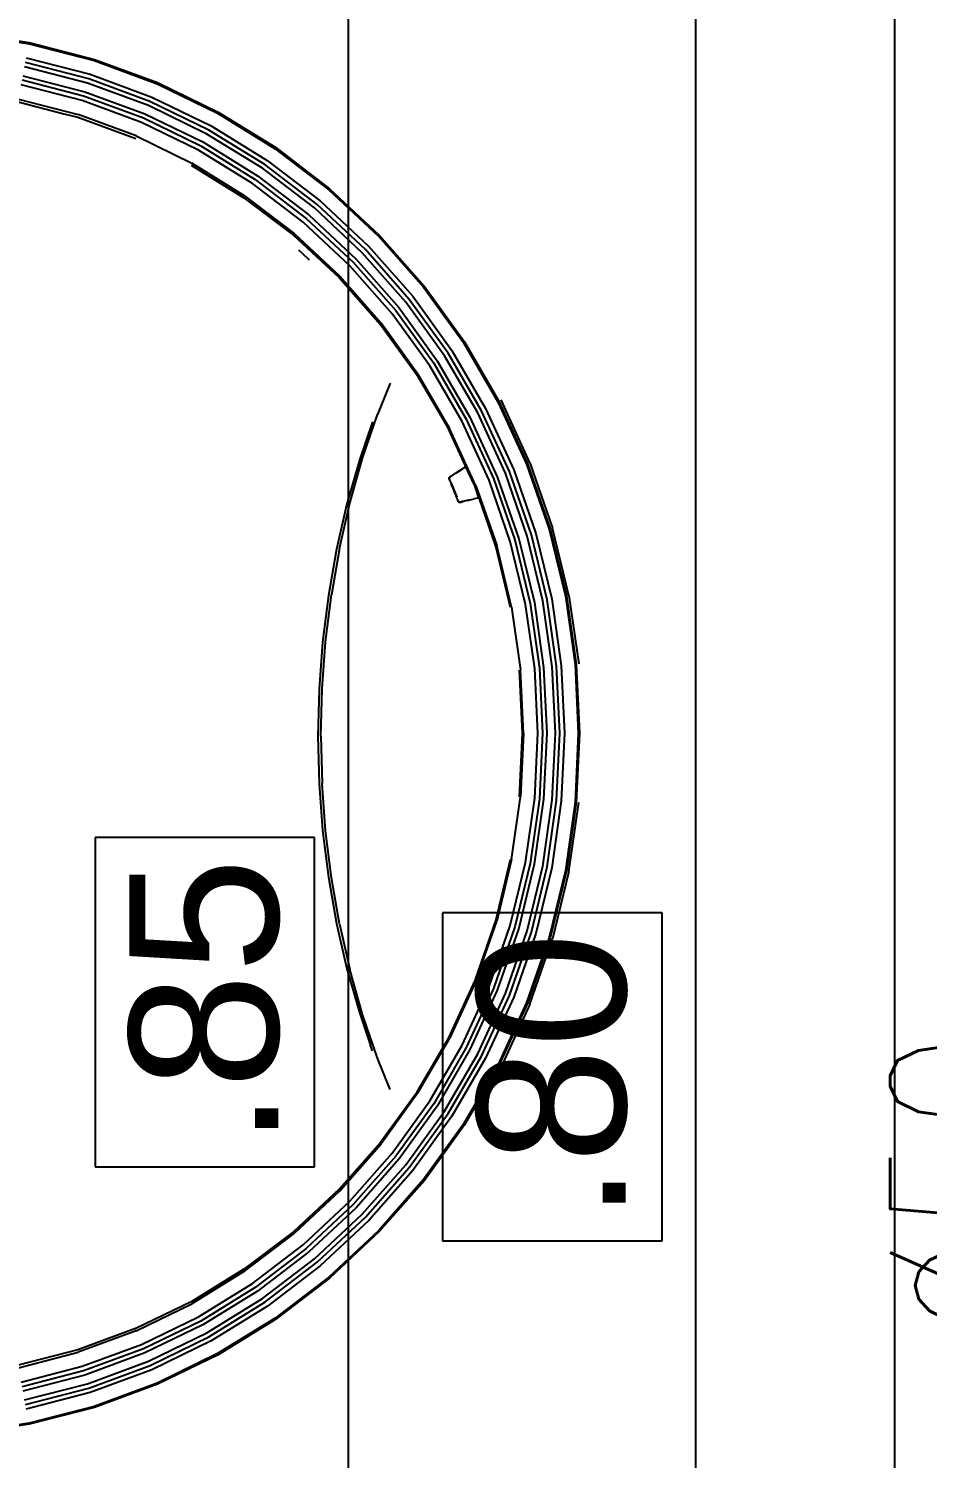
# Model space of a CAD drawing. Extents: x 41.9 to 126, y -21.3 to 38.1.
# Drawn here: x 96.388 to 97.593, y -14.591 to -12.673 of the extents above; entities that cross this region are included whole.
import ezdxf

# ---------------------------------------------------------------- set-up
doc = ezdxf.new("R2010")
doc.units = 0
doc.layers.get('Defpoints').update_dxf_attribs({"linetype": 'CONTINUOUS'})
for name, color, linetype in [('ARQUITETURA_R07', 8, 'CONTINUOUS'), ('IND_DIAMETRO', 7, 'CONTINUOUS'), ('LISTAGEM_TEXTO', 7, 'CONTINUOUS'), ('US_dimension', 7, 'CONTINUOUS')]:
    doc.layers.add(name, color=color, linetype=linetype)
doc.styles.add('ARIAL', font='arial.ttf')
doc.styles.add('romans', font='romans.shx')
doc.dimstyles.new('1_25 A.F', dxfattribs={"dimscale": 0, "dimtxt": 0.2, "dimasz": 0.1, "dimexe": 0.05, "dimexo": 0.05, "dimgap": -0.045, "dimtad": 1, "dimlfac": 0.25, "dimzin": 5, "dimdsep": 46, "dimtxsty": 'ARIAL', "dimcen": 0, "dimclrd": 256, "dimclre": 256, "dimclrt": 256, "dimadec": 0, "dimazin": 0, "dimtfac": 1, "dimtmove": 2, "dimatfit": 3, "dimfxl": 0.08, "dimtolj": 1, "dimtzin": 1, "dimlwd": -1, "dimlwe": -1, "dimarcsym": 0})

# ---------------------------------------------------------------- blocks, each defined once
blk = doc.blocks.new('VISTAS')
at = {"layer": 'ARQUITETURA_R07'}
for p, q in [((0.84261, -1.03386), (0.84261, -0.51876)), ((0.52996, -0.54373), (0.55223, -0.54715)), ((0.52999, -0.54333), (0.55231, -0.54676)), ((0.55223, -0.54715), (0.57403, -0.55278)), ((0.55231, -0.54676), (0.57414, -0.5524)), ((0.57181, -0.56036), (0.55074, -0.55491)), ((0.57223, -0.55893), (0.55102, -0.55346)), ((0.55132, -0.55188), (0.57268, -0.55739)), ((0.57403, -0.55278), (0.59517, -0.56057)), ((0.57414, -0.5524), (0.59532, -0.56019)), ((0.54989, -0.55931), (0.57055, -0.56465)), ((0.55016, -0.55788), (0.57096, -0.56325)), ((0.59224, -0.56788), (0.57181, -0.56036)), ((0.59279, -0.56651), (0.57223, -0.55893)), ((0.57268, -0.55739), (0.59339, -0.56502)), ((0.59517, -0.56057), (0.61547, -0.57045)), ((0.59532, -0.56019), (0.61565, -0.5701)), ((0.57009, -0.56621), (0.54958, -0.56091)), ((0.57055, -0.56465), (0.59058, -0.57202)), ((0.57096, -0.56325), (0.59112, -0.57067)), ((0.59339, -0.56502), (0.61327, -0.5747)), ((0.54855, -0.56666), (0.5639, -0.57062)), ((0.54865, -0.56575), (0.5687, -0.57093)), ((0.58997, -0.57353), (0.57009, -0.56621)), ((0.61186, -0.57743), (0.59224, -0.56788)), ((0.61254, -0.57612), (0.59279, -0.56651)), ((0.61547, -0.57045), (0.63474, -0.58234)), ((0.61565, -0.5701), (0.63495, -0.582)), ((0.5639, -0.57062), (0.56859, -0.57183)), ((0.56859, -0.57183), (0.58804, -0.57893)), ((0.58815, -0.57809), (0.5687, -0.57093)), ((0.60907, -0.58283), (0.58997, -0.57353)), ((0.59058, -0.57202), (0.60981, -0.58139)), ((0.59112, -0.57067), (0.61048, -0.5801)), ((0.61327, -0.5747), (0.63214, -0.58634)), ((0.58815, -0.57809), (0.60682, -0.58718)), ((0.63048, -0.58892), (0.61186, -0.57743)), ((0.63128, -0.58768), (0.61254, -0.57612)), ((0.62718, -0.59401), (0.60907, -0.58283)), ((0.60981, -0.58139), (0.62807, -0.59265)), ((0.61048, -0.5801), (0.62885, -0.59143)), ((0.63474, -0.58234), (0.65278, -0.59611)), ((0.63495, -0.582), (0.65302, -0.5958)), ((0.60661, -0.5879), (0.62431, -0.59877)), ((0.62454, -0.59811), (0.60682, -0.58718)), ((0.64791, -0.60223), (0.63048, -0.58892)), ((0.64884, -0.60108), (0.63128, -0.58768)), ((0.63214, -0.58634), (0.64982, -0.59984)), ((0.64415, -0.60697), (0.62718, -0.59401)), ((0.62807, -0.59265), (0.64516, -0.6057)), ((0.62885, -0.59143), (0.64605, -0.60457)), ((0.62431, -0.59877), (0.64088, -0.61137)), ((0.62454, -0.59811), (0.64113, -0.61078)), ((0.65278, -0.59611), (0.66942, -0.61164)), ((0.65302, -0.5958), (0.66969, -0.61136)), ((0.664, -0.61724), (0.64791, -0.60223)), ((0.66503, -0.61618), (0.64884, -0.60108)), ((0.64982, -0.59984), (0.66612, -0.61505)), ((0.65981, -0.62157), (0.64415, -0.60697)), ((0.64516, -0.6057), (0.66094, -0.62041)), ((0.64605, -0.60457), (0.66193, -0.61938)), ((0.64088, -0.61137), (0.65619, -0.62558)), ((0.65645, -0.62506), (0.64113, -0.61078)), ((0.66942, -0.61164), (0.68451, -0.62878)), ((0.66969, -0.61136), (0.6848, -0.62853)), ((0.64254, -0.61622), (0.64398, -0.6175)), ((0.64623, -0.6197), (0.64398, -0.6175)), ((0.67858, -0.63381), (0.664, -0.61724)), ((0.67971, -0.63286), (0.66503, -0.61618)), ((0.66612, -0.61505), (0.6809, -0.63184)), ((0.674, -0.63769), (0.65981, -0.62157)), ((0.66094, -0.62041), (0.67524, -0.63665)), ((0.66193, -0.61938), (0.67632, -0.63573)), ((0.65619, -0.62558), (0.67006, -0.64127)), ((0.65645, -0.62506), (0.67032, -0.64082)), ((0.6809, -0.63184), (0.69402, -0.65004)), ((0.68451, -0.62878), (0.6979, -0.64736)), ((0.6848, -0.62853), (0.69822, -0.64714)), ((0.67524, -0.63665), (0.68793, -0.65425)), ((0.67632, -0.63573), (0.68909, -0.65345)), ((0.69152, -0.65177), (0.67858, -0.63381)), ((0.69274, -0.65093), (0.67971, -0.63286)), ((0.67006, -0.64127), (0.68238, -0.65829)), ((0.68264, -0.65791), (0.67032, -0.64082)), ((0.68659, -0.65517), (0.674, -0.63769)), ((0.69822, -0.64714), (0.70979, -0.66703)), ((0.70269, -0.67095), (0.69152, -0.65177)), ((0.70398, -0.67024), (0.69274, -0.65093)), ((0.69402, -0.65004), (0.70534, -0.66949)), ((0.6979, -0.64736), (0.70945, -0.66721)), ((0.69746, -0.67383), (0.68659, -0.65517)), ((0.68793, -0.65425), (0.69887, -0.67306)), ((0.68909, -0.65345), (0.7001, -0.67237)), ((0.67337, -0.66093), (0.6691, -0.67147)), ((0.68238, -0.65829), (0.69297, -0.67637)), ((0.68264, -0.65791), (0.69326, -0.67616)), ((0.71198, -0.69117), (0.70269, -0.67095)), ((0.71333, -0.69059), (0.70398, -0.67024)), ((0.70534, -0.66949), (0.71475, -0.68998)), ((0.70945, -0.66721), (0.71907, -0.68813)), ((0.70979, -0.66703), (0.71941, -0.68798)), ((0.72018, -0.68762), (0.71052, -0.66658)), ((0.66741, -0.67387), (0.66311, -0.68641)), ((0.66409, -0.68613), (0.6691, -0.67147)), ((0.7065, -0.69351), (0.69746, -0.67383)), ((0.69887, -0.67306), (0.70798, -0.69288)), ((0.7001, -0.67237), (0.70927, -0.69232)), ((0.69297, -0.67637), (0.69301, -0.67646)), ((0.69875, -0.68894), (0.69301, -0.67646)), ((0.7021, -0.69539), (0.69326, -0.67616)), ((0.66311, -0.68641), (0.65885, -0.70138)), ((0.65984, -0.70114), (0.66409, -0.68613)), ((0.69571, -0.69092), (0.6975, -0.68975)), ((0.69751, -0.68979), (0.69571, -0.69092)), ((0.69772, -0.68961), (0.6975, -0.68975)), ((0.69772, -0.68961), (0.69751, -0.68979)), ((0.69772, -0.68961), (0.69823, -0.68928)), ((0.69875, -0.68894), (0.69823, -0.68928)), ((0.69876, -0.68897), (0.69823, -0.68928)), ((0.69876, -0.68897), (0.69875, -0.68894)), ((0.70179, -0.69556), (0.69876, -0.68897)), ((0.71475, -0.68998), (0.72216, -0.71133)), ((0.71907, -0.68813), (0.72663, -0.70993)), ((0.71941, -0.68798), (0.72699, -0.70982)), ((0.72018, -0.68762), (0.72779, -0.70954)), ((0.6931, -0.69281), (0.69311, -0.69274)), ((0.6931, -0.69281), (0.69312, -0.69277)), ((0.6931, -0.69281), (0.69312, -0.69285)), ((0.69312, -0.69285), (0.6931, -0.69289)), ((0.69312, -0.69293), (0.6931, -0.69289)), ((0.69313, -0.69267), (0.69311, -0.69274)), ((0.69315, -0.69271), (0.69311, -0.69274)), ((0.69315, -0.69271), (0.69312, -0.69277)), ((0.69312, -0.69298), (0.69312, -0.69293)), ((0.69313, -0.69302), (0.69312, -0.69298)), ((0.69313, -0.69267), (0.69316, -0.69261)), ((0.69313, -0.69267), (0.69317, -0.69264)), ((0.69315, -0.69271), (0.69313, -0.69267)), ((0.69315, -0.6931), (0.69313, -0.69302)), ((0.69317, -0.69313), (0.69315, -0.6931)), ((0.6932, -0.69255), (0.69316, -0.69261)), ((0.69317, -0.69264), (0.69321, -0.69258)), ((0.69317, -0.69313), (0.69318, -0.69317)), ((0.69319, -0.69321), (0.69317, -0.69313)), ((0.69319, -0.69321), (0.69318, -0.69317)), ((0.69318, -0.69317), (0.6932, -0.69324)), ((0.69319, -0.69321), (0.6932, -0.69324)), ((0.69322, -0.69327), (0.69319, -0.69321)), ((0.6932, -0.69255), (0.69325, -0.69249)), ((0.69322, -0.69327), (0.6932, -0.69324)), ((0.69321, -0.69258), (0.69327, -0.69253)), ((0.69324, -0.69333), (0.69322, -0.69327)), ((0.69325, -0.69336), (0.69323, -0.6933)), ((0.69326, -0.69339), (0.69324, -0.69333)), ((0.69325, -0.69336), (0.69324, -0.69333)), ((0.69351, -0.69231), (0.69325, -0.69249)), ((0.69327, -0.69253), (0.69325, -0.69249)), ((0.69327, -0.69343), (0.69325, -0.69336)), ((0.69325, -0.69336), (0.69326, -0.69339)), ((0.69326, -0.69339), (0.69329, -0.69345)), ((0.69352, -0.69235), (0.69327, -0.69253)), ((0.69329, -0.69345), (0.69327, -0.69343)), ((0.69342, -0.69292), (0.69329, -0.69259)), ((0.6933, -0.69349), (0.69329, -0.69345)), ((0.69332, -0.69353), (0.6933, -0.69349)), ((0.69333, -0.69356), (0.69332, -0.69353)), ((0.69334, -0.6936), (0.69333, -0.69356)), ((0.69334, -0.6936), (0.69336, -0.69365)), ((0.69336, -0.69365), (0.69337, -0.69368)), ((0.69337, -0.69368), (0.69339, -0.69373)), ((0.69341, -0.69379), (0.69339, -0.69373)), ((0.6934, -0.69376), (0.69339, -0.69373)), ((0.69342, -0.69382), (0.6934, -0.69376)), ((0.6934, -0.69376), (0.69341, -0.69379)), ((0.69341, -0.69379), (0.69342, -0.69382)), ((0.69343, -0.69385), (0.69341, -0.69379)), ((0.69342, -0.69382), (0.69343, -0.69385)), ((0.69343, -0.69385), (0.69345, -0.69388)), ((0.69345, -0.69388), (0.69347, -0.69393)), ((0.69347, -0.69393), (0.69348, -0.69396)), ((0.69348, -0.69396), (0.6935, -0.69401)), ((0.6935, -0.69401), (0.69351, -0.69404)), ((0.69351, -0.69231), (0.69417, -0.69187)), ((0.69351, -0.69404), (0.69354, -0.6941)), ((0.69352, -0.69235), (0.69418, -0.69192)), ((0.69354, -0.6941), (0.69356, -0.69416)), ((0.69356, -0.69416), (0.69361, -0.69428)), ((0.69361, -0.69428), (0.69363, -0.69432)), ((0.69363, -0.69432), (0.69364, -0.69437)), ((0.69364, -0.69437), (0.69372, -0.69458)), ((0.69372, -0.69458), (0.69375, -0.69465)), ((0.69375, -0.69449), (0.69564, -0.6992)), ((0.69375, -0.69465), (0.69379, -0.69475)), ((0.69379, -0.69475), (0.69385, -0.69487)), ((0.69385, -0.69487), (0.69386, -0.69491)), ((0.69392, -0.69506), (0.69386, -0.69491)), ((0.69394, -0.6951), (0.69392, -0.69506)), ((0.69414, -0.69562), (0.69394, -0.6951)), ((0.69417, -0.69187), (0.6942, -0.69186)), ((0.6942, -0.69186), (0.69418, -0.69192)), ((0.6942, -0.69186), (0.69441, -0.69173)), ((0.69441, -0.69173), (0.69448, -0.69169)), ((0.69457, -0.69163), (0.69448, -0.69169)), ((0.69463, -0.6916), (0.69457, -0.69163)), ((0.69467, -0.69157), (0.69463, -0.6916)), ((0.69484, -0.69147), (0.69467, -0.69157)), ((0.69484, -0.69147), (0.69512, -0.69129)), ((0.69512, -0.69129), (0.69517, -0.69126)), ((0.69544, -0.69107), (0.69517, -0.69126)), ((0.69545, -0.69111), (0.69517, -0.69126)), ((0.69571, -0.69092), (0.69544, -0.69107)), ((0.69571, -0.69092), (0.69545, -0.69111)), ((0.71361, -0.71401), (0.7065, -0.69351)), ((0.70798, -0.69288), (0.71515, -0.71353)), ((0.70927, -0.69232), (0.71648, -0.71311)), ((0.71929, -0.71223), (0.71198, -0.69117)), ((0.72069, -0.7118), (0.71333, -0.69059)), ((0.69417, -0.69569), (0.69414, -0.69562)), ((0.69417, -0.69569), (0.69419, -0.69575)), ((0.69419, -0.69575), (0.69421, -0.69579)), ((0.69421, -0.69579), (0.69423, -0.69586)), ((0.69423, -0.69586), (0.69506, -0.69792)), ((0.69508, -0.69795), (0.69506, -0.69792)), ((0.69509, -0.698), (0.69508, -0.69795)), ((0.69511, -0.69804), (0.69509, -0.698)), ((0.69513, -0.69808), (0.69511, -0.69804)), ((0.69513, -0.69808), (0.69516, -0.69817)), ((0.69516, -0.69817), (0.69524, -0.69837)), ((0.69524, -0.69837), (0.69527, -0.69843)), ((0.69527, -0.69843), (0.69535, -0.69861)), ((0.69535, -0.69861), (0.69537, -0.69866)), ((0.69537, -0.69866), (0.69537, -0.69869)), ((0.69537, -0.69869), (0.69539, -0.69874)), ((0.69542, -0.69881), (0.69539, -0.69874)), ((0.69542, -0.69881), (0.69543, -0.69884)), ((0.69545, -0.69888), (0.69543, -0.69884)), ((0.69546, -0.69891), (0.69545, -0.69888)), ((0.69548, -0.69896), (0.69546, -0.69891)), ((0.6955, -0.699), (0.69548, -0.69896)), ((0.69553, -0.69909), (0.6955, -0.699)), ((0.69555, -0.69913), (0.69553, -0.69909)), ((0.69556, -0.69916), (0.69555, -0.69913)), ((0.69558, -0.6992), (0.69556, -0.69916)), ((0.69559, -0.69924), (0.69558, -0.6992)), ((0.69562, -0.69932), (0.69559, -0.69924)), ((0.69562, -0.69932), (0.69564, -0.69936)), ((0.69566, -0.69942), (0.69564, -0.69936)), ((0.69566, -0.69942), (0.69569, -0.69948)), ((0.69566, -0.69942), (0.69568, -0.69945)), ((0.69568, -0.69945), (0.69569, -0.69948)), ((0.69571, -0.69952), (0.69569, -0.69948)), ((0.69572, -0.69956), (0.69571, -0.69952)), ((0.69572, -0.69956), (0.69574, -0.69959)), ((0.69574, -0.69959), (0.69575, -0.69963)), ((0.69577, -0.69969), (0.69575, -0.69963)), ((0.69579, -0.69973), (0.69577, -0.69969)), ((0.69582, -0.69978), (0.69579, -0.69973)), ((0.69584, -0.69984), (0.69582, -0.69978)), ((0.69584, -0.69984), (0.69586, -0.69987)), ((0.69586, -0.69987), (0.69586, -0.6999)), ((0.69586, -0.6999), (0.69589, -0.69997)), ((0.69915, -0.70033), (0.70152, -0.69977)), ((0.70018, -0.70003), (0.7015, -0.69974)), ((0.70312, -0.69938), (0.7015, -0.69974)), ((0.70313, -0.69941), (0.70152, -0.69977)), ((0.70312, -0.69938), (0.70179, -0.69556)), ((0.7021, -0.69539), (0.70906, -0.71544)), ((0.70313, -0.69941), (0.70312, -0.69938)), ((0.70874, -0.71556), (0.70313, -0.69941)), ((0.65885, -0.70138), (0.65535, -0.71663)), ((0.65634, -0.71643), (0.65984, -0.70114)), ((0.69589, -0.69997), (0.69591, -0.7)), ((0.69591, -0.7), (0.69592, -0.70004)), ((0.69592, -0.70004), (0.69594, -0.70008)), ((0.69594, -0.70008), (0.69597, -0.70015)), ((0.69596, -0.70012), (0.69594, -0.70008)), ((0.69596, -0.70012), (0.69597, -0.70015)), ((0.69597, -0.70015), (0.69599, -0.70019)), ((0.69599, -0.70019), (0.696, -0.70022)), ((0.69602, -0.70028), (0.696, -0.70022)), ((0.69603, -0.70032), (0.69602, -0.70028)), ((0.69602, -0.70028), (0.69605, -0.70035)), ((0.69607, -0.70037), (0.69603, -0.70032)), ((0.69607, -0.70037), (0.69605, -0.70035)), ((0.69607, -0.70037), (0.69608, -0.70043)), ((0.69607, -0.70037), (0.69608, -0.7004)), ((0.69608, -0.70043), (0.69608, -0.7004)), ((0.69608, -0.70043), (0.6961, -0.70045)), ((0.69608, -0.70043), (0.69612, -0.7005)), ((0.6961, -0.70045), (0.69612, -0.7005)), ((0.69612, -0.7005), (0.69613, -0.70053)), ((0.69612, -0.7005), (0.69614, -0.70056)), ((0.69614, -0.70056), (0.69613, -0.70053)), ((0.69617, -0.70059), (0.69613, -0.70053)), ((0.69614, -0.70056), (0.69617, -0.70059)), ((0.69617, -0.70059), (0.69619, -0.70065)), ((0.69617, -0.70059), (0.69618, -0.70062)), ((0.69619, -0.70065), (0.69618, -0.70062)), ((0.69622, -0.70067), (0.69618, -0.70062)), ((0.69619, -0.70065), (0.69623, -0.7007)), ((0.69627, -0.70072), (0.69622, -0.70067)), ((0.69629, -0.70075), (0.69623, -0.7007)), ((0.69623, -0.7007), (0.69625, -0.70074)), ((0.69623, -0.7007), (0.69627, -0.70072)), ((0.6963, -0.70079), (0.69625, -0.70074)), ((0.69629, -0.70075), (0.69625, -0.70074)), ((0.69627, -0.70072), (0.69632, -0.70076)), ((0.69629, -0.70075), (0.69634, -0.70078)), ((0.69632, -0.70076), (0.69629, -0.70075)), ((0.69629, -0.70075), (0.6963, -0.70079)), ((0.6963, -0.70079), (0.69635, -0.70081)), ((0.69635, -0.70081), (0.69632, -0.70076)), ((0.69634, -0.70078), (0.69636, -0.70084)), ((0.69639, -0.7008), (0.69635, -0.70081)), ((0.6964, -0.70083), (0.69635, -0.70081)), ((0.69635, -0.70081), (0.69636, -0.70084)), ((0.69636, -0.70084), (0.6964, -0.70083)), ((0.69642, -0.70087), (0.69636, -0.70084)), ((0.69645, -0.70083), (0.69639, -0.7008)), ((0.6964, -0.70083), (0.69647, -0.70086)), ((0.69642, -0.70087), (0.69647, -0.70086)), ((0.69642, -0.70087), (0.69648, -0.70089)), ((0.69652, -0.70084), (0.69645, -0.70083)), ((0.69654, -0.70087), (0.69647, -0.70086)), ((0.69655, -0.70091), (0.69648, -0.70089)), ((0.69659, -0.70082), (0.6965, -0.70061)), ((0.6966, -0.70084), (0.69652, -0.70084)), ((0.69654, -0.70087), (0.6966, -0.70084)), ((0.69654, -0.70087), (0.69661, -0.70088)), ((0.69655, -0.70091), (0.69663, -0.70092)), ((0.69664, -0.70087), (0.6966, -0.70084)), ((0.69664, -0.70087), (0.69661, -0.70088)), ((0.69663, -0.70092), (0.69693, -0.70086)), ((0.69681, -0.70082), (0.69664, -0.70087)), ((0.6969, -0.70079), (0.69681, -0.70082)), ((0.69692, -0.70082), (0.69681, -0.70082)), ((0.69692, -0.70082), (0.69698, -0.70082)), ((0.69693, -0.70086), (0.69692, -0.70082)), ((0.69693, -0.70086), (0.69698, -0.70082)), ((0.69698, -0.70082), (0.69735, -0.70073)), ((0.69735, -0.70073), (0.69705, -0.70075)), ((0.69753, -0.70068), (0.69735, -0.70073)), ((0.69767, -0.70061), (0.69753, -0.70068)), ((0.69753, -0.70068), (0.69768, -0.70065)), ((0.69753, -0.70068), (0.6977, -0.70068)), ((0.6982, -0.70052), (0.69768, -0.70065)), ((0.6977, -0.70068), (0.6982, -0.70052)), ((0.69906, -0.70032), (0.6982, -0.70052)), ((0.69914, -0.70031), (0.69906, -0.70032)), ((0.69915, -0.70033), (0.69906, -0.70032)), ((0.70018, -0.70003), (0.69912, -0.70028)), ((0.69914, -0.70031), (0.70018, -0.70003)), ((0.71873, -0.73512), (0.71361, -0.71401)), ((0.71515, -0.71353), (0.72031, -0.7348)), ((0.71648, -0.71311), (0.72168, -0.73451)), ((0.72455, -0.73392), (0.71929, -0.71223)), ((0.72599, -0.73363), (0.72069, -0.7118)), ((0.72216, -0.71133), (0.7275, -0.73332)), ((0.72663, -0.70993), (0.73208, -0.73238)), ((0.72699, -0.70982), (0.73245, -0.7323)), ((0.73328, -0.73212), (0.72779, -0.70954)), ((0.65535, -0.71663), (0.65262, -0.73211)), ((0.65634, -0.71643), (0.65361, -0.73196)), ((0.71372, -0.73616), (0.70874, -0.71556)), ((0.71406, -0.73608), (0.70906, -0.71544)), ((0.65262, -0.73211), (0.65066, -0.74776)), ((0.65165, -0.74766), (0.65361, -0.73196)), ((0.7275, -0.73332), (0.7307, -0.75572)), ((0.73208, -0.73238), (0.73534, -0.75525)), ((0.73245, -0.7323), (0.73572, -0.75521)), ((0.73328, -0.73212), (0.73659, -0.75511)), ((0.71406, -0.73608), (0.71706, -0.7571)), ((0.7218, -0.75662), (0.71873, -0.73512)), ((0.72031, -0.7348), (0.7234, -0.75646)), ((0.72168, -0.73451), (0.72479, -0.75632)), ((0.72771, -0.75602), (0.72455, -0.73392)), ((0.72916, -0.75588), (0.72599, -0.73363)), ((0.65066, -0.74776), (0.64948, -0.76353)), ((0.65048, -0.76348), (0.65165, -0.74766)), ((0.71664, -0.75716), (0.71757, -0.77836)), ((0.71806, -0.77835), (0.71706, -0.7571)), ((0.72282, -0.77834), (0.7218, -0.75662)), ((0.7234, -0.75646), (0.72443, -0.77835)), ((0.72479, -0.75632), (0.72583, -0.77834)), ((0.72876, -0.77834), (0.72771, -0.75602)), ((0.73022, -0.77835), (0.72916, -0.75588)), ((0.7307, -0.75572), (0.73176, -0.77834)), ((0.73534, -0.75525), (0.73643, -0.77834)), ((0.73572, -0.75521), (0.73681, -0.77834)), ((0.64948, -0.76353), (0.64909, -0.77936)), ((0.65009, -0.77936), (0.65048, -0.76348)), ((0.64909, -0.77936), (0.64948, -0.79519)), ((0.65009, -0.77936), (0.65048, -0.79524)), ((0.71757, -0.77836), (0.71664, -0.79961)), ((0.71806, -0.77835), (0.71706, -0.79963)), ((0.7218, -0.80011), (0.72282, -0.77834)), ((0.72443, -0.77835), (0.7234, -0.80027)), ((0.72583, -0.77834), (0.72479, -0.80041)), ((0.72771, -0.8007), (0.72876, -0.77834)), ((0.72916, -0.80085), (0.73022, -0.77835)), ((0.73176, -0.77834), (0.73069, -0.80101)), ((0.73643, -0.77834), (0.73534, -0.80148)), ((0.73681, -0.77834), (0.73572, -0.80151)), ((0.64948, -0.79519), (0.65066, -0.81096)), ((0.65165, -0.81106), (0.65048, -0.79524)), ((0.71406, -0.82071), (0.71706, -0.79963)), ((0.71873, -0.82167), (0.7218, -0.80011)), ((0.7234, -0.80027), (0.72031, -0.82199)), ((0.72479, -0.80041), (0.72167, -0.82227)), ((0.72455, -0.82286), (0.72771, -0.8007)), ((0.72599, -0.82316), (0.72916, -0.80085)), ((0.73069, -0.80101), (0.7275, -0.82346)), ((0.73534, -0.80148), (0.73208, -0.8244)), ((0.73572, -0.80151), (0.73245, -0.82448)), ((0.73327, -0.82465), (0.73659, -0.8016)), ((0.65066, -0.81096), (0.65262, -0.82662)), ((0.65361, -0.82676), (0.65165, -0.81106)), ((0.70873, -0.84125), (0.71372, -0.82064)), ((0.71406, -0.82071), (0.70906, -0.84137)), ((0.71361, -0.84279), (0.71873, -0.82167)), ((0.72031, -0.82199), (0.71515, -0.84328)), ((0.72167, -0.82227), (0.71648, -0.84369)), ((0.71929, -0.84457), (0.72455, -0.82286)), ((0.72069, -0.84501), (0.72599, -0.82316)), ((0.7275, -0.82346), (0.72216, -0.84547)), ((0.73208, -0.8244), (0.72663, -0.84687)), ((0.73245, -0.82448), (0.72699, -0.84698)), ((0.65262, -0.82662), (0.65535, -0.8421)), ((0.65634, -0.84229), (0.65361, -0.82676)), ((0.73327, -0.82465), (0.72779, -0.84724)), ((0.65535, -0.8421), (0.65885, -0.85735)), ((0.65634, -0.84229), (0.65984, -0.85759)), ((0.70179, -0.86125), (0.70873, -0.84125)), ((0.7021, -0.86141), (0.70906, -0.84137)), ((0.7065, -0.86329), (0.71361, -0.84279)), ((0.71515, -0.84328), (0.70798, -0.86393)), ((0.71648, -0.84369), (0.70927, -0.86448)), ((0.71198, -0.86563), (0.71929, -0.84457)), ((0.71333, -0.86621), (0.72069, -0.84501)), ((0.72216, -0.84547), (0.71475, -0.86682)), ((0.72663, -0.84687), (0.71907, -0.86866)), ((0.72699, -0.84698), (0.71941, -0.86881)), ((0.72018, -0.86916), (0.72779, -0.84724)), ((0.65885, -0.85735), (0.66311, -0.87231)), ((0.66409, -0.87259), (0.65984, -0.85759)), ((0.69297, -0.88044), (0.70179, -0.86125)), ((0.7021, -0.86141), (0.69326, -0.88064)), ((0.69746, -0.88296), (0.7065, -0.86329)), ((0.70798, -0.86393), (0.69887, -0.88375)), ((0.70927, -0.86448), (0.7001, -0.88442)), ((0.70269, -0.88585), (0.71198, -0.86563)), ((0.70398, -0.88656), (0.71333, -0.86621)), ((0.71475, -0.86682), (0.70534, -0.88731)), ((0.66311, -0.87231), (0.66677, -0.88302)), ((0.71907, -0.86866), (0.70945, -0.88958)), ((0.71941, -0.86881), (0.70979, -0.88977)), ((0.72018, -0.86916), (0.71052, -0.8902)), ((0.6691, -0.88725), (0.66409, -0.87259)), ((0.68238, -0.89855), (0.69297, -0.88044)), ((0.68264, -0.89889), (0.69326, -0.88064)), ((0.66742, -0.88487), (0.66677, -0.88302)), ((0.68659, -0.90163), (0.69746, -0.88296)), ((0.69887, -0.88375), (0.68793, -0.90255)), ((0.7001, -0.88442), (0.68909, -0.90335)), ((0.69153, -0.90503), (0.70269, -0.88585)), ((0.69274, -0.90587), (0.70398, -0.88656)), ((0.67337, -0.89781), (0.6691, -0.88725)), ((0.70534, -0.88731), (0.69402, -0.90675)), ((0.70945, -0.88958), (0.6979, -0.90943)), ((0.70979, -0.88977), (0.69822, -0.90965)), ((0.70984, -0.89012), (0.70983, -0.89015)), ((0.68235, -0.89865), (0.67006, -0.91556)), ((0.68264, -0.89889), (0.67032, -0.91598)), ((0.68238, -0.89855), (0.68235, -0.89865)), ((0.674, -0.9191), (0.68659, -0.90163)), ((0.68793, -0.90255), (0.67524, -0.92015)), ((0.68909, -0.90335), (0.67632, -0.92107)), ((0.67859, -0.92299), (0.69153, -0.90503)), ((0.67971, -0.92394), (0.69274, -0.90587)), ((0.69402, -0.90675), (0.6809, -0.92495)), ((0.6979, -0.90943), (0.68451, -0.92801)), ((0.69822, -0.90965), (0.68481, -0.92826)), ((0.67006, -0.91556), (0.65619, -0.93125)), ((0.65645, -0.93174), (0.67032, -0.91598)), ((0.65981, -0.93522), (0.674, -0.9191)), ((0.67524, -0.92015), (0.66094, -0.93639)), ((0.67632, -0.92107), (0.66193, -0.93741)), ((0.664, -0.93955), (0.67859, -0.92299)), ((0.66503, -0.94062), (0.67971, -0.92394)), ((0.6809, -0.92495), (0.66613, -0.94174)), ((0.68451, -0.92801), (0.66943, -0.94515)), ((0.68481, -0.92826), (0.66969, -0.94543)), ((0.65619, -0.93125), (0.64088, -0.94546)), ((0.65645, -0.93174), (0.64114, -0.94602)), ((0.64415, -0.94983), (0.65981, -0.93522)), ((0.66094, -0.93639), (0.64516, -0.9511)), ((0.66193, -0.93741), (0.64606, -0.95222)), ((0.64791, -0.95456), (0.664, -0.93955)), ((0.64884, -0.95572), (0.66503, -0.94062)), ((0.66613, -0.94174), (0.64982, -0.95695)), ((0.64088, -0.94546), (0.62431, -0.95806)), ((0.62454, -0.95869), (0.64114, -0.94602)), ((0.66943, -0.94515), (0.65278, -0.96068)), ((0.66969, -0.94543), (0.65302, -0.96099)), ((0.62719, -0.96279), (0.64415, -0.94983)), ((0.64516, -0.9511), (0.62807, -0.96415)), ((0.64606, -0.95222), (0.62885, -0.96536)), ((0.62431, -0.95806), (0.60661, -0.96893)), ((0.62454, -0.95869), (0.60683, -0.96962)), ((0.63048, -0.96788), (0.64791, -0.95456)), ((0.63129, -0.96912), (0.64884, -0.95572)), ((0.64982, -0.95695), (0.63215, -0.97045)), ((0.60907, -0.97396), (0.62719, -0.96279)), ((0.65278, -0.96068), (0.63474, -0.97446)), ((0.65302, -0.96099), (0.63495, -0.97479)), ((0.62807, -0.96415), (0.60982, -0.97541)), ((0.62885, -0.96536), (0.61048, -0.97669)), ((0.61186, -0.97936), (0.63048, -0.96788)), ((0.60661, -0.96893), (0.58804, -0.97793)), ((0.58815, -0.97871), (0.60683, -0.96962)), ((0.61254, -0.98068), (0.63129, -0.96912)), ((0.63215, -0.97045), (0.61328, -0.98209)), ((0.58798, -0.97796), (0.58804, -0.97793)), ((0.58997, -0.98326), (0.60907, -0.97396)), ((0.60982, -0.97541), (0.59058, -0.98478)), ((0.61048, -0.97669), (0.59112, -0.98612)), ((0.63474, -0.97446), (0.61547, -0.98634)), ((0.63495, -0.97479), (0.61565, -0.9867)), ((0.58798, -0.97796), (0.56859, -0.98503)), ((0.58815, -0.97871), (0.5687, -0.98587)), ((0.59224, -0.98892), (0.61186, -0.97936)), ((0.5928, -0.99029), (0.61254, -0.98068)), ((0.61328, -0.98209), (0.59339, -0.99178)), ((0.56859, -0.98503), (0.54855, -0.9902)), ((0.54865, -0.99105), (0.5687, -0.98587)), ((0.57009, -0.99058), (0.58997, -0.98326)), ((0.59058, -0.98478), (0.57055, -0.99215)), ((0.59112, -0.98612), (0.57096, -0.99355)), ((0.61547, -0.98634), (0.59518, -0.99623)), ((0.61565, -0.9867), (0.59532, -0.9966)), ((0.54958, -0.99588), (0.57009, -0.99058)), ((0.57055, -0.99215), (0.54989, -0.99749)), ((0.57181, -0.99644), (0.59224, -0.98892)), ((0.57223, -0.99787), (0.5928, -0.99029)), ((0.59339, -0.99178), (0.57268, -0.9994)), ((0.57096, -0.99355), (0.55016, -0.99892)), ((0.55074, -1.00188), (0.57181, -0.99644)), ((0.59518, -0.99623), (0.57403, -1.00401)), ((0.59532, -0.9966), (0.57415, -1.0044)), ((0.55102, -1.00334), (0.57223, -0.99787)), ((0.57268, -0.9994), (0.55132, -1.00492)), ((0.57403, -1.00401), (0.55223, -1.00964)), ((0.57415, -1.0044), (0.55231, -1.01004)), ((0.55223, -1.00964), (0.52996, -1.01307)), ((0.55231, -1.01004), (0.53, -1.01347))]:
    blk.add_line(p, q, dxfattribs=at)
blk = doc.blocks.new('*D120')
at = {"layer": 'Defpoints', "color": 0, "transparency": 16777216}
for p in [(97.8688, -12.4789), (97.2823, -15.6789), (97.8688, -15.6789)]:
    blk.add_point(p, dxfattribs=at)
at = {"layer": 'US_dimension', "transparency": 16777216}
for p, q in [((97.8188, -12.4789), (97.2323, -12.4789)), ((97.2823, -12.5789), (97.2823, -15.5789)), ((97.2373, -13.8591), (96.943, -13.8591)), ((96.943, -13.8591), (96.943, -14.2987)), ((97.2373, -14.2987), (97.2373, -13.8591)), ((96.943, -14.2987), (97.2373, -14.2987)), ((97.8188, -15.6789), (97.2323, -15.6789))]:
    blk.add_line(p, q, dxfattribs=at)
for points in [[(97.2656, -12.5789), (97.2989, -12.5789), (97.2823, -12.4789)], [(97.2656, -15.5789), (97.2989, -15.5789), (97.2823, -15.6789)]]:
    blk.add_solid(points, dxfattribs=at)
at = {"layer": 'US_dimension', "transparency": 16777216, "insert": (97.0901, -14.0789), "char_height": 0.2, "attachment_point": 5, "rotation": 90, "style": 'ARIAL'}
blk.add_mtext('\\A1;.80', dxfattribs=at)
blk = doc.blocks.new('*D121')
at = {"layer": 'Defpoints', "color": 0, "transparency": 16777216}
for p in [(97.0684, -12.2789), (96.8161, -15.6789), (97.0684, -15.6789)]:
    blk.add_point(p, dxfattribs=at)
at = {"layer": 'US_dimension', "transparency": 16777216}
for p, q in [((97.0184, -12.2789), (96.7661, -12.2789)), ((96.8161, -12.3789), (96.8161, -15.5789)), ((96.7711, -13.758), (96.4769, -13.758)), ((96.4769, -13.758), (96.4769, -14.1998)), ((96.7711, -14.1998), (96.7711, -13.758)), ((96.4769, -14.1998), (96.7711, -14.1998)), ((97.0184, -15.6789), (96.7661, -15.6789))]:
    blk.add_line(p, q, dxfattribs=at)
for points in [[(96.7995, -12.3789), (96.8328, -12.3789), (96.8161, -12.2789)], [(96.7995, -15.5789), (96.8328, -15.5789), (96.8161, -15.6789)]]:
    blk.add_solid(points, dxfattribs=at)
at = {"layer": 'US_dimension', "transparency": 16777216, "insert": (96.624, -13.9789), "char_height": 0.2, "attachment_point": 5, "rotation": 90, "style": 'ARIAL'}
blk.add_mtext('\\A1;.85', dxfattribs=at)

msp = doc.modelspace()

# ---------------------------------------------------------------- block references
at = {"layer": 'LISTAGEM_TEXTO', "xscale": 4, "yscale": 4, "zscale": 4}
msp.add_blockref('VISTAS', (94.1793, -10.5048), dxfattribs=at)

# ---------------------------------------------------------------- texts
at = {"layer": 'IND_DIAMETRO', "style": 'romans', "width": 0.8}
msp.add_text('%%C50', height=0.2, rotation=90, dxfattribs=at).set_placement((97.7434, -14.4275))

# ---------------------------------------------------------------- dimensions: what is measured, and where the dimension line sits
at = {"layer": 'US_dimension'}
for base, p1, p2, picture, middle in [((96.8161, -15.6789), (97.0684, -12.2789), (97.0684, -15.6789), '*D121', (96.624, -13.9789)), ((97.2823, -15.6789), (97.8688, -12.4789), (97.8688, -15.6789), '*D120', (97.0901, -14.0789))]:
    dim = msp.add_linear_dim(base=base, p1=p1, p2=p2, angle=90, dimstyle='1_25 A.F', override={"dimscale": 1}, dxfattribs=at)
    dim.commit()
    dim.dimension.update_dxf_attribs({"geometry": picture, "text_midpoint": middle})

doc.saveas('drawing.dxf')
